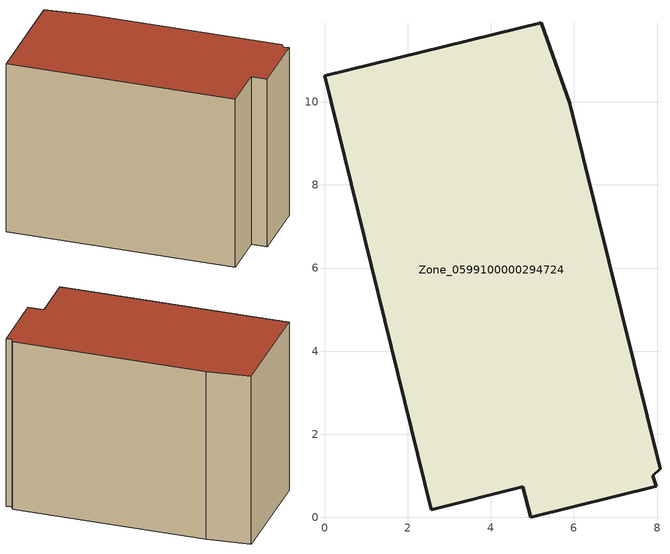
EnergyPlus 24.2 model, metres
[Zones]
Zone_0599100000294724
 floor ground (C_G): 8.07,1.17 7.89,1.01 7.98,0.75 4.96,0 4.77,0.74 2.57,0.18 0,10.62 5.22,11.9 5.91,9.97 z0
 wall outside (C_F): 5.22,11.9 0,10.62 2.57,0.18 4.77,0.74 4.96,0 7.98,0.75 7.89,1.01 8.07,1.17 5.91,9.97 5.22,11.9 z0:8.46
 roof outside (C_R): 8.07,1.17 5.91,9.97 5.22,11.9 0,10.62 2.57,0.18 4.77,0.74 4.96,0 7.98,0.75 7.89,1.01 z8.46
[BUILDING]
Pand.0599100000294724: North Axis=0; Terrain=City; Loads Convergence Tolerance Value=0.04; Temperature Convergence Tolerance Value=0.4; Solar Distribution=FullExterior; Maximum Number of Warmup Days=25; Minimum Number of Warmup Days=1
[Site:Location]
Rotterdam.The.Hague.AP_ZH_NLD Design_Conditions: Latitude=51.96; Longitude=4.45; Time Zone=1; Elevation=-4.5
[SITE:GROUNDTEMPERATURE:BUILDINGSURFACE]
18, 18, 18, 18, 18, 18, 18, 18, 18, 18, 18, 18
[MATERIAL] Thermal Absorptance=0.9; Solar Absorptance=0.7; Visible Absorptance=0.7
Name | Roughness | Thickness | Conductivity | Density | Specific Heat
G.TC.1975-1991 | MediumSmooth | 0.15 | 0.288461 | 540 | 1210
F.TC.1975-1991 | Rough | 0.3 | 0.230769 | 1920 | 840
R.TC.1975-1991 | MediumRough | 0.2 | 0.153846 | 1500 | 1000
[CONSTRUCTION]
C_G: G.TC.1975-1991
C_F: F.TC.1975-1991
C_R: R.TC.1975-1991
[ZONE]
Zone_0599100000294724: Type=1; Multiplier=1; Ceiling Height=Autocalculate; Volume=Autocalculate; Floor Area=autocalculate; Part of Total Floor Area=Yes
[ZONEINFILTRATION:DESIGNFLOWRATE]
Infil_Zone_0599100000294724: Zone or ZoneList or Space or SpaceList=Zone_0599100000294724; Schedule=AlwaysOn; Design Flow Rate Calculation Method=Flow/Area; Flow Rate per Floor Area=0.003; Constant Term Coefficient=1; Temperature Term Coefficient=0; Velocity Term Coefficient=0; Velocity Squared Term Coefficient=0
[HVACTEMPLATE:ZONE:IDEALLOADSAIRSYSTEM]
Zone_0599100000294724: Maximum Heating Supply Air Temperature=50; Minimum Cooling Supply Air Temperature=13; Maximum Heating Supply Air Humidity Ratio=0.0156; Minimum Cooling Supply Air Humidity Ratio=0.0077; Heating Limit=NoLimit; Cooling Limit=NoLimit; Dehumidification Control Type=ConstantSensibleHeatRatio; Cooling Sensible Heat Ratio=0.7; Dehumidification Setpoint=60; Humidification Control Type=None; Humidification Setpoint=30; Outdoor Air Method=None; Outdoor Air Flow Rate per Person=0.00944; Outdoor Air Flow Rate per Zone Floor Area=0; Outdoor Air Flow Rate per Zone=0; Demand Controlled Ventilation Type=None; Outdoor Air Economizer Type=NoEconomizer; Heat Recovery Type=None; Sensible Heat Recovery Effectiveness=0.7; Latent Heat Recovery Effectiveness=0.65
[ZONECONTROL:THERMOSTAT]
ThermostatControl_Zone_0599100000294724: Zone or ZoneList=Zone_0599100000294724; Control Type Schedule=DualSetpointControlType; Control 1=Thermostat_Zone_0599100000294724; Temperature Difference Between Cutout And Setpoint=0
[THERMOSTATSETPOINT:DUALSETPOINT]
Thermostat_Zone_0599100000294724: Heating Setpoint Temperature Schedule=HeatingSetpoint_Zone_0599100000294724; Cooling Setpoint Temperature Schedule=CoolingSetpoint_Zone_0599100000294724
[SCHEDULE:COMPACT]
HeatingSetpoint_Zone_0599100000294724: Through: 12/31, For: AllDays, Until: 24:00, 21
CoolingSetpoint_Zone_0599100000294724: Through: 12/31, For: AllDays, Until: 24:00, 24
DualSetpointControlType: Through: 12/31, For: AllDays, Until: 24:00, 4
AlwaysOn: Through: 12/31, For: AllDays, Until: 24:00, 1
